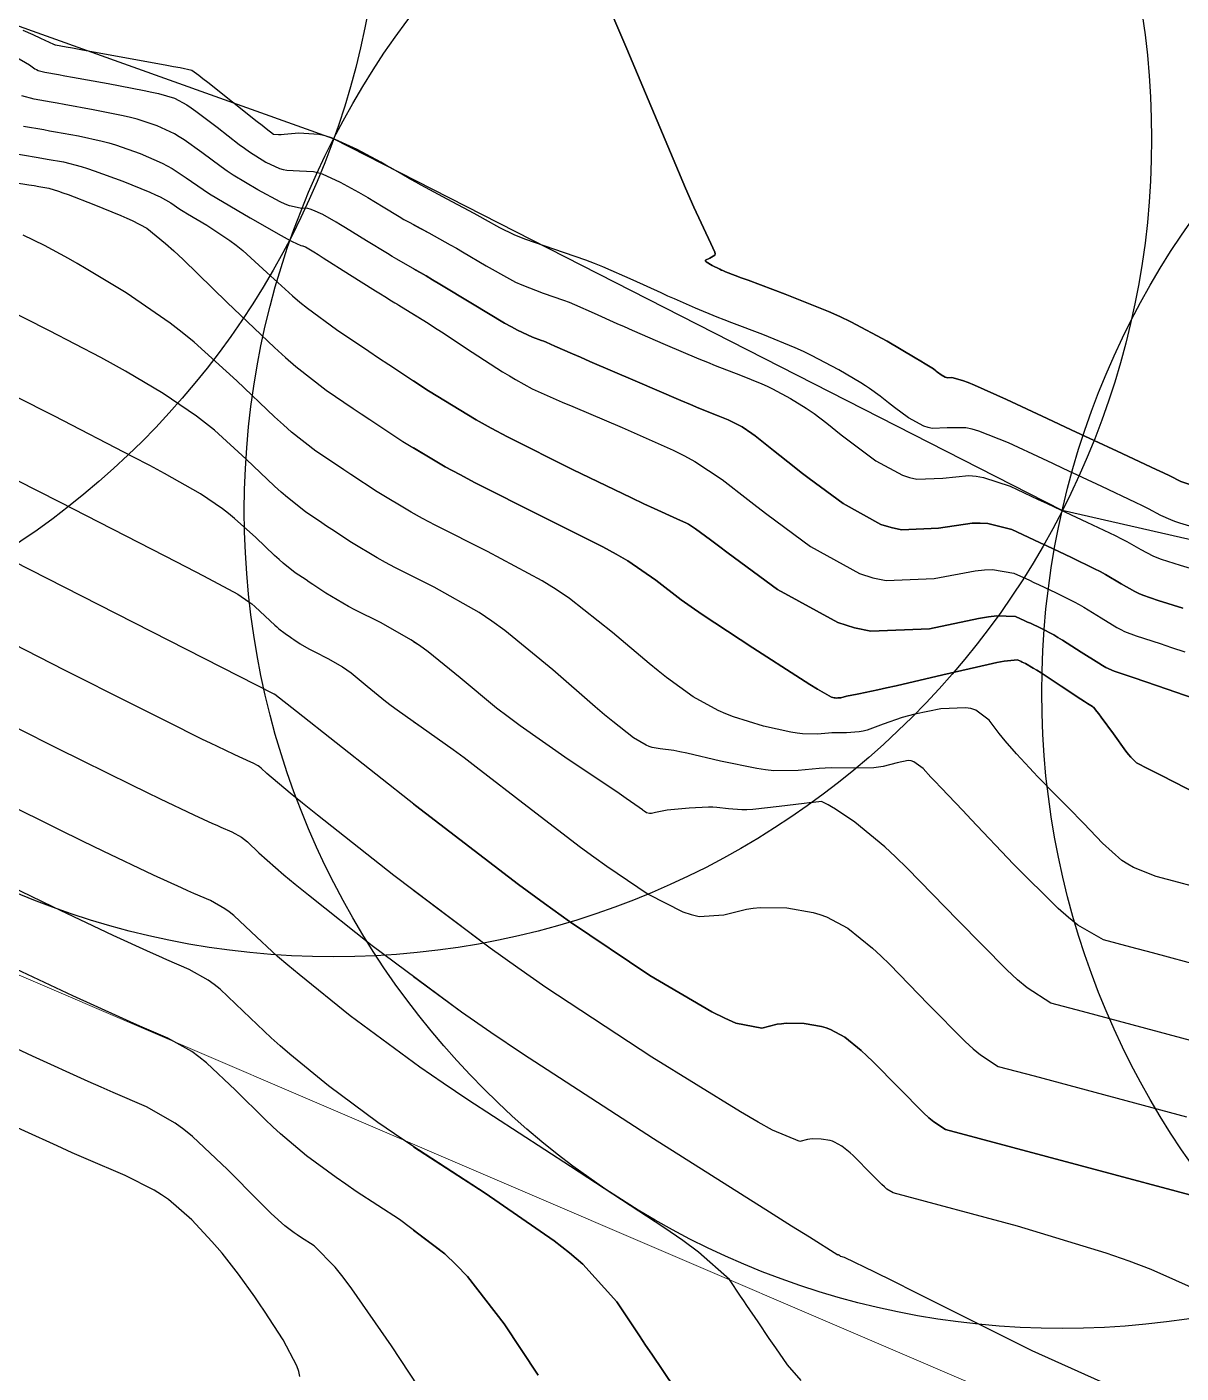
# Model space of a CAD drawing. Header units: metres. Extents: x 837117 to 838477, y 1189012 to 1191015.
# Drawn here: x 837811.21 to 837852.13, y 1190155.92 to 1190203.65 of the extents above; entities that cross this region are included whole.
import ezdxf

# ---------------------------------------------------------------- set-up
doc = ezdxf.new("R2010")
doc.units = ezdxf.units.M
doc.header["$LTSCALE"] = 0.3
for name, color, linetype in [('CIRCULOS', 60, 'Continuous'), ('COTAS 10', 1, 'Continuous'), ('COTAS INT', 252, 'Continuous'), ('LINEA_DE_CEROS', 61, 'Continuous')]:
    doc.layers.add(name, color=color, linetype=linetype)
doc.layers.add('Linea_Tendencia', color=51, linetype='Continuous', lineweight=20)

msp = doc.modelspace()

# ---------------------------------------------------------------- linework, layer by layer
at = {"layer": 'CIRCULOS'}
for centre in [(837794.787, 1190209.464), (837822.087, 1190199.683), (837847.92, 1190186.504), (837876.194, 1190180.057)]:
    msp.add_circle(centre, 29, dxfattribs=at)
at = {"layer": 'COTAS 10'}
for points, elevation in [([(837852.404, 1190187.442), (837852.124, 1190187.542), (837851.734, 1190187.735), (837851.513, 1190187.84), (837851.244, 1190187.967), (837849.868, 1190188.611), (837848.236, 1190189.372), (837847.806, 1190189.572), (837847.386, 1190189.769), (837845.946, 1190190.442), (837844.809, 1190190.954), (837844.58, 1190191.049), (837844.387, 1190191.123), (837844.001, 1190191.222), (837843.856, 1190191.216), (837843.815, 1190191.224), (837843.774, 1190191.237), (837843.625, 1190191.319), (837843.492, 1190191.418), (837843.461, 1190191.442), (837843.432, 1190191.464), (837843.351, 1190191.529), (837843.061, 1190191.711), (837842.901, 1190191.808), (837842.706, 1190191.924), (837841.715, 1190192.507), (837840.42, 1190193.197), (837840.034, 1190193.381), (837839.635, 1190193.561), (837838.094, 1190194.183), (837836.784, 1190194.669), (837836.532, 1190194.763), (837836.326, 1190194.84), (837835.981, 1190194.969), (837835.888, 1190195.012), (837835.841, 1190195.034), (837835.785, 1190195.06), (837835.508, 1190195.189), (837835.291, 1190195.324), (837835.274, 1190195.354), (837835.274, 1190195.381), (837835.428, 1190195.449), (837835.599, 1190195.558), (837835.611, 1190195.611), (837835.607, 1190195.673), (837835.464, 1190195.977), (837834.859, 1190197.259), (837834.564, 1190197.937), (837834.214, 1190198.755), (837832.487, 1190202.877), (837830.727, 1190206.992)], 1700), ([(837830.727, 1190206.992), (837832.487, 1190202.877), (837834.214, 1190198.755), (837834.564, 1190197.937), (837834.859, 1190197.259), (837835.464, 1190195.977), (837835.607, 1190195.673), (837835.611, 1190195.611), (837835.599, 1190195.558), (837835.428, 1190195.449), (837835.274, 1190195.381), (837835.274, 1190195.354), (837835.291, 1190195.324), (837835.508, 1190195.189), (837835.785, 1190195.06), (837835.841, 1190195.034), (837835.888, 1190195.012), (837835.981, 1190194.969), (837836.326, 1190194.84), (837836.532, 1190194.763), (837836.784, 1190194.669), (837838.094, 1190194.183), (837839.635, 1190193.561), (837840.034, 1190193.381), (837840.42, 1190193.197), (837841.715, 1190192.507), (837842.706, 1190191.924), (837842.901, 1190191.808), (837843.061, 1190191.711), (837843.351, 1190191.529), (837843.432, 1190191.464), (837843.461, 1190191.442), (837843.492, 1190191.418), (837843.625, 1190191.319), (837843.774, 1190191.237), (837843.815, 1190191.224), (837843.856, 1190191.216), (837844.001, 1190191.222), (837844.387, 1190191.123), (837844.58, 1190191.049), (837844.809, 1190190.954), (837845.946, 1190190.442), (837847.386, 1190189.769), (837847.806, 1190189.572), (837848.236, 1190189.372), (837849.868, 1190188.611), (837851.244, 1190187.967), (837851.513, 1190187.84), (837851.734, 1190187.735), (837852.124, 1190187.542), (837852.404, 1190187.442)], 1700), ([(837810.716, 1190199.172), (837811.545, 1190199.035), (837811.746, 1190199.001), (837811.935, 1190198.969), (837812.515, 1190198.867), (837813.14, 1190198.706), (837813.357, 1190198.637), (837813.594, 1190198.557), (837814.612, 1190198.18), (837815.569, 1190197.79), (837815.768, 1190197.703), (837815.939, 1190197.624), (837816.317, 1190197.412), (837816.629, 1190197.198), (837816.758, 1190197.117), (837816.905, 1190197.027), (837817.589, 1190196.626), (837818.405, 1190196.087), (837818.635, 1190195.91), (837818.867, 1190195.722), (837819.722, 1190194.944), (837820.628, 1190194.116), (837820.892, 1190193.895), (837821.162, 1190193.679), (837822.187, 1190192.93), (837823.335, 1190192.157), (837823.682, 1190191.925), (837824.042, 1190191.685), (837825.449, 1190190.754), (837827.139, 1190189.728), (837827.677, 1190189.428), (837828.246, 1190189.121), (837830.556, 1190187.957), (837832.649, 1190186.953), (837833.082, 1190186.748), (837833.452, 1190186.574), (837834.255, 1190186.207), (837834.593, 1190186.056), (837834.669, 1190186.018), (837834.737, 1190185.981), (837834.918, 1190185.862), (837835.444, 1190185.466), (837835.729, 1190185.254), (837836.075, 1190184.998), (837837.83, 1190183.706), (837839.965, 1190182.532), (837840.551, 1190182.35), (837841.134, 1190182.23), (837843.219, 1190182.316), (837844.946, 1190182.681), (837845.302, 1190182.738), (837845.606, 1190182.776), (837846.265, 1190182.753), (837846.595, 1190182.599), (837846.691, 1190182.554), (837846.79, 1190182.508), (837847.163, 1190182.334), (837847.618, 1190182.095), (837847.768, 1190182.008), (837847.928, 1190181.911), (837848.591, 1190181.489), (837849.216, 1190181.092), (837849.351, 1190181.011), (837849.471, 1190180.944), (837849.766, 1190180.807), (837850.468, 1190180.574), (837850.843, 1190180.445), (837851.298, 1190180.289), (837853.593, 1190179.494)], 1710), ([(837853.593, 1190179.494), (837851.298, 1190180.289), (837850.843, 1190180.445), (837850.468, 1190180.574), (837849.766, 1190180.807), (837849.471, 1190180.944), (837849.351, 1190181.011), (837849.216, 1190181.092), (837848.591, 1190181.489), (837847.928, 1190181.911), (837847.768, 1190182.008), (837847.618, 1190182.095), (837847.163, 1190182.334), (837846.79, 1190182.508), (837846.691, 1190182.554), (837846.595, 1190182.599), (837846.265, 1190182.753), (837845.606, 1190182.776), (837845.302, 1190182.738), (837844.946, 1190182.681), (837843.219, 1190182.316), (837841.134, 1190182.23), (837840.551, 1190182.35), (837839.965, 1190182.532), (837837.83, 1190183.706), (837836.075, 1190184.998), (837835.729, 1190185.254), (837835.444, 1190185.466), (837834.918, 1190185.862), (837834.737, 1190185.981), (837834.669, 1190186.018), (837834.593, 1190186.056), (837834.255, 1190186.207), (837833.452, 1190186.574), (837833.082, 1190186.748), (837832.649, 1190186.953), (837830.556, 1190187.957), (837828.246, 1190189.121), (837827.677, 1190189.428), (837827.139, 1190189.728), (837825.449, 1190190.754), (837824.923, 1190191.102)], 1710), ([(837808.585, 1190188.733), (837812.371, 1190186.816), (837816.108, 1190184.902), (837816.855, 1190184.516), (837817.478, 1190184.192), (837818.687, 1190183.542), (837819.077, 1190183.275), (837819.184, 1190183.193), (837819.289, 1190183.107), (837819.665, 1190182.766), (837819.997, 1190182.448), (837820.076, 1190182.378), (837820.149, 1190182.314), (837820.363, 1190182.146), (837820.553, 1190182.018), (837820.611, 1190181.979), (837820.671, 1190181.939), (837820.904, 1190181.785), (837821.204, 1190181.605), (837821.306, 1190181.55), (837821.416, 1190181.491), (837821.879, 1190181.26), (837822.407, 1190180.959), (837822.557, 1190180.857), (837822.71, 1190180.747), (837823.277, 1190180.284), (837823.922, 1190179.749), (837824.125, 1190179.595), (837824.338, 1190179.437), (837825.191, 1190178.842), (837826.327, 1190178.036), (837826.718, 1190177.745), (837827.142, 1190177.424), (837828.95, 1190176.021), (837830.839, 1190174.572), (837831.315, 1190174.223), (837831.77, 1190173.896), (837833.244, 1190172.904), (837834.469, 1190172.277), (837834.769, 1190172.181), (837835.05, 1190172.118), (837835.923, 1190172.171), (837836.728, 1190172.373), (837836.966, 1190172.405), (837837.212, 1190172.426), (837838.156, 1190172.414), (837839.09, 1190172.255), (837839.329, 1190172.183), (837839.559, 1190172.098), (837840.32, 1190171.694), (837841.187, 1190170.988), (837841.483, 1190170.714), (837841.805, 1190170.406), (837843.171, 1190169.009), (837844.48, 1190167.684), (837844.765, 1190167.422), (837845.017, 1190167.205), (837845.65, 1190166.799), (837846.926, 1190166.458), (837852.326, 1190165.014)], 1720), ([(837824.923, 1190179.029), (837825.191, 1190178.842), (837826.327, 1190178.036), (837826.718, 1190177.745), (837827.142, 1190177.424), (837828.95, 1190176.021), (837830.839, 1190174.572), (837831.315, 1190174.223), (837831.77, 1190173.896), (837833.244, 1190172.904), (837834.469, 1190172.277), (837834.769, 1190172.181), (837835.05, 1190172.118), (837835.923, 1190172.171), (837836.728, 1190172.373), (837836.966, 1190172.405), (837837.212, 1190172.426), (837838.156, 1190172.414), (837839.09, 1190172.255), (837839.329, 1190172.183), (837839.559, 1190172.098), (837840.32, 1190171.694), (837841.187, 1190170.988), (837841.483, 1190170.714), (837841.805, 1190170.406), (837843.171, 1190169.009), (837844.48, 1190167.684), (837844.765, 1190167.422), (837845.017, 1190167.205), (837845.65, 1190166.799), (837846.926, 1190166.458), (837852.326, 1190165.014)], 1720), ([(837834.177, 1190155.406), (837833.372, 1190156.589), (837833.149, 1190156.919), (837832.927, 1190157.25), (837832.126, 1190158.454), (837830.924, 1190159.781), (837830.448, 1190160.19), (837829.911, 1190160.616), (837827.455, 1190162.306), (837824.863, 1190163.988), (837824.241, 1190164.41), (837823.659, 1190164.813), (837821.902, 1190166.111), (837820.533, 1190167.231), (837820.196, 1190167.523), (837819.878, 1190167.806), (837818.884, 1190168.76), (837818.059, 1190169.535), (837817.847, 1190169.705), (837817.643, 1190169.855), (837816.97, 1190170.239), (837816.175, 1190170.579), (837815.895, 1190170.702), (837815.59, 1190170.839), (837814.269, 1190171.436), (837812.154, 1190172.441), (837811.347, 1190172.833), (837810.444, 1190173.275)], 1730), ([(837824.923, 1190163.949), (837827.455, 1190162.306), (837829.911, 1190160.616), (837830.448, 1190160.19), (837830.924, 1190159.781), (837832.126, 1190158.454), (837832.927, 1190157.25), (837833.149, 1190156.919), (837833.372, 1190156.589), (837834.177, 1190155.406)], 1730)]:
    msp.add_lwpolyline(points, dxfattribs=dict(at, elevation=elevation))
at = {"layer": 'COTAS INT'}
for points, elevation in [([(837852.877, 1190185.825), (837852.083, 1190186.062), (837851.913, 1190186.119), (837851.766, 1190186.172), (837851.418, 1190186.331), (837850.972, 1190186.571), (837850.764, 1190186.674), (837850.519, 1190186.793), (837849.327, 1190187.356), (837847.947, 1190187.999), (837847.583, 1190188.169), (837847.228, 1190188.335), (837846.01, 1190188.904), (837844.968, 1190189.319), (837844.724, 1190189.387), (837844.499, 1190189.435), (837843.845, 1190189.441), (837843.311, 1190189.419), (837843.162, 1190189.45), (837843.013, 1190189.496), (837842.466, 1190189.797), (837841.977, 1190190.16), (837841.864, 1190190.247), (837841.759, 1190190.327), (837841.46, 1190190.565), (837841.091, 1190190.828), (837840.943, 1190190.924), (837840.775, 1190191.03), (837840, 1190191.495), (837839.035, 1190192.009), (837838.747, 1190192.146), (837838.45, 1190192.28), (837837.302, 1190192.744), (837836.202, 1190193.159), (837835.934, 1190193.263), (837835.683, 1190193.362), (837834.913, 1190193.68), (837834.171, 1190194.007), (837833.938, 1190194.112), (837833.694, 1190194.224), (837832.712, 1190194.678), (837831.635, 1190195.149), (837831.331, 1190195.27), (837831.025, 1190195.387), (837829.896, 1190195.779), (837828.905, 1190196.117), (837828.685, 1190196.2), (837828.488, 1190196.279), (837827.976, 1190196.528), (837827.472, 1190196.819), (837827.282, 1190196.924), (837827.069, 1190197.041), (837826.115, 1190197.552), (837825.191, 1190198.046), (837824.997, 1190198.152), (837824.83, 1190198.244), (837824.446, 1190198.464), (837824.086, 1190198.673), (837823.933, 1190198.758), (837823.756, 1190198.856), (837822.925, 1190199.307), (837822.011, 1190199.717), (837821.782, 1190199.789), (837821.563, 1190199.843), (837820.858, 1190199.887), (837820.331, 1190199.835), (837820.225, 1190199.828), (837820.136, 1190199.825), (837819.956, 1190199.842), (837819.691, 1190200.042), (837819.548, 1190200.154), (837819.375, 1190200.291), (837818.5, 1190200.988), (837817.626, 1190201.683), (837817.455, 1190201.817), (837817.313, 1190201.927), (837817.056, 1190202.114), (837816.645, 1190202.198), (837816.407, 1190202.244), (837816.116, 1190202.298), (837814.615, 1190202.574), (837813.121, 1190202.846), (837812.834, 1190202.898), (837812.602, 1190202.94), (837812.221, 1190203.009), (837812.199, 1190203.015), (837812.193, 1190203.018), (837812.188, 1190203.021), (837812.17, 1190203.034), (837811.712, 1190203.245), (837811.429, 1190203.372), (837811.079, 1190203.529)], 1702), ([(837810.795, 1190202.611), (837811.309, 1190202.311), (837811.497, 1190202.171), (837811.554, 1190202.141), (837811.613, 1190202.114), (837811.844, 1190202.05), (837812.338, 1190201.964), (837812.562, 1190201.924), (837812.825, 1190201.877), (837814.09, 1190201.647), (837815.372, 1190201.4), (837815.645, 1190201.342), (837815.882, 1190201.288), (837816.445, 1190201.13), (837816.877, 1190200.893), (837817.033, 1190200.789), (837817.205, 1190200.668), (837817.954, 1190200.094), (837818.737, 1190199.49), (837818.929, 1190199.35), (837819.11, 1190199.222), (837819.678, 1190198.858), (837820.166, 1190198.637), (837820.297, 1190198.6), (837820.426, 1190198.572), (837820.88, 1190198.557), (837821.369, 1190198.527), (837821.521, 1190198.49), (837821.68, 1190198.44), (837822.315, 1190198.155), (837822.965, 1190197.796), (837823.134, 1190197.699), (837823.297, 1190197.604), (837823.848, 1190197.269), (837824.411, 1190196.93), (837824.582, 1190196.831), (837824.76, 1190196.73), (837825.458, 1190196.35), (837826.221, 1190195.932), (837826.439, 1190195.807), (837826.661, 1190195.679), (837827.49, 1190195.182), (837828.318, 1190194.717), (837828.539, 1190194.608), (837828.757, 1190194.507), (837829.515, 1190194.216), (837830.24, 1190193.964), (837830.436, 1190193.889), (837830.632, 1190193.811), (837831.323, 1190193.509), (837832.123, 1190193.144), (837832.388, 1190193.026), (837832.67, 1190192.901), (837833.844, 1190192.391), (837835.041, 1190191.885), (837835.337, 1190191.764), (837835.619, 1190191.65), (837836.51, 1190191.304), (837837.265, 1190190.999), (837837.46, 1190190.911), (837837.65, 1190190.821), (837838.284, 1190190.483), (837838.843, 1190190.136), (837838.986, 1190190.04), (837839.122, 1190189.944), (837839.569, 1190189.601), (837840.086, 1190189.19), (837840.266, 1190189.052), (837840.463, 1190188.902), (837841.307, 1190188.274), (837842.251, 1190187.755), (837842.509, 1190187.675), (837842.767, 1190187.622), (837843.689, 1190187.659), (837844.611, 1190187.746), (837844.869, 1190187.725), (837845.128, 1190187.683), (837846.073, 1190187.367), (837847.069, 1190186.901), (837847.36, 1190186.765), (837847.658, 1190186.626), (837848.786, 1190186.1), (837849.794, 1190185.618), (837850.015, 1190185.507), (837850.211, 1190185.406), (837850.711, 1190185.121), (837851.129, 1190184.902), (837851.273, 1190184.842), (837851.43, 1190184.782), (837852.099, 1190184.57), (837853.006, 1190184.296)], 1704), ([(837852.198, 1190183.042), (837851.321, 1190183.316), (837850.777, 1190183.503), (837850.632, 1190183.565), (837850.491, 1190183.632), (837850.005, 1190183.91), (837849.45, 1190184.241), (837849.266, 1190184.341), (837849.069, 1190184.444), (837848.245, 1190184.845), (837847.368, 1190185.254), (837847.137, 1190185.362), (837846.911, 1190185.467), (837846.137, 1190185.829), (837845.287, 1190186.047), (837845.013, 1190186.063), (837844.722, 1190186.058), (837843.532, 1190185.878), (837842.223, 1190185.825), (837841.857, 1190185.9), (837841.489, 1190186.014), (837840.148, 1190186.752), (837838.948, 1190187.644), (837838.669, 1190187.856), (837838.412, 1190188.053), (837837.678, 1190188.638), (837837.153, 1190189.061), (837837.028, 1190189.156), (837836.912, 1190189.242), (837836.568, 1190189.471), (837836.264, 1190189.633), (837836.174, 1190189.676), (837836.08, 1190189.718), (837835.718, 1190189.864), (837835.036, 1190190.14), (837834.74, 1190190.264), (837834.398, 1190190.408), (837832.776, 1190191.102), (837831.169, 1190191.796), (837830.837, 1190191.94), (837830.553, 1190192.064), (837829.934, 1190192.34), (837829.628, 1190192.473), (837829.542, 1190192.508), (837829.454, 1190192.541), (837829.133, 1190192.653), (837828.609, 1190192.898), (837828.393, 1190193.015), (837828.147, 1190193.154), (837827.005, 1190193.837), (837825.85, 1190194.538), (837825.597, 1190194.69), (837825.373, 1190194.823), (837824.8, 1190195.148), (837824.328, 1190195.414), (837824.167, 1190195.51), (837823.992, 1190195.615), (837823.25, 1190196.075), (837822.509, 1190196.534), (837822.335, 1190196.64), (837822.174, 1190196.736), (837821.705, 1190197.003), (837821.35, 1190197.162), (837821.261, 1190197.19), (837821.176, 1190197.211), (837820.902, 1190197.228), (837820.521, 1190197.309), (837820.368, 1190197.371), (837820.195, 1190197.449), (837819.401, 1190197.873), (837818.53, 1190198.401), (837818.31, 1190198.545), (837818.098, 1190198.689), (837817.409, 1190199.2), (837816.783, 1190199.653), (837816.611, 1190199.76), (837816.441, 1190199.859), (837815.834, 1190200.147), (837815.12, 1190200.378), (837814.882, 1190200.44), (837814.628, 1190200.502), (837813.565, 1190200.72), (837812.528, 1190200.907), (837812.29, 1190200.95), (837812.074, 1190200.988), (837811.468, 1190201.091), (837811.028, 1190201.213)], 1706), ([(837811.092, 1190200.131), (837811.809, 1190200.011), (837812.018, 1190199.975), (837812.232, 1190199.938), (837813.04, 1190199.794), (837813.884, 1190199.604), (837814.12, 1190199.539), (837814.357, 1190199.468), (837815.223, 1190199.163), (837816.005, 1190198.824), (837816.19, 1190198.731), (837816.361, 1190198.638), (837816.863, 1190198.306), (837817.46, 1190197.888), (837817.691, 1190197.741), (837817.95, 1190197.581), (837819.123, 1190196.888), (837820.225, 1190196.261), (837820.44, 1190196.142), (837820.616, 1190196.047), (837820.924, 1190195.899), (837820.982, 1190195.895), (837821, 1190195.891), (837821.019, 1190195.885), (837821.095, 1190195.851), (837821.383, 1190195.676), (837821.536, 1190195.58), (837821.721, 1190195.465), (837822.652, 1190194.88), (837823.574, 1190194.301), (837823.752, 1190194.189), (837823.897, 1190194.099), (837824.143, 1190193.946), (837824.261, 1190193.876), (837824.325, 1190193.836), (837824.403, 1190193.789), (837824.8, 1190193.546), (837825.433, 1190193.147), (837825.66, 1190193), (837825.91, 1190192.839), (837827, 1190192.125), (837828.078, 1190191.43), (837828.32, 1190191.279), (837828.538, 1190191.147), (837829.124, 1190190.823), (837829.873, 1190190.488), (837830.195, 1190190.35), (837830.567, 1190190.192), (837832.32, 1190189.456), (837834.127, 1190188.647), (837834.532, 1190188.443), (837834.895, 1190188.247), (837835.863, 1190187.611), (837836.767, 1190186.893), (837837.09, 1190186.646), (837837.445, 1190186.377), (837838.989, 1190185.229), (837840.727, 1190184.273), (837841.204, 1190184.125), (837841.678, 1190184.027), (837843.376, 1190184.097), (837844.834, 1190184.37), (837845.158, 1190184.4), (837845.447, 1190184.412), (837846.201, 1190184.291), (837846.753, 1190184.033), (837846.914, 1190183.958), (837847.079, 1190183.881), (837847.704, 1190183.59), (837848.343, 1190183.269), (837848.517, 1190183.174), (837848.689, 1190183.076), (837849.298, 1190182.7), (837849.853, 1190182.362), (837849.992, 1190182.288), (837850.124, 1190182.223), (837850.543, 1190182.061), (837851.389, 1190181.788), (837851.789, 1190181.653), (837852.261, 1190181.492)], 1708), ([(837810.34, 1190198.213), (837811.281, 1190198.059), (837811.475, 1190198.027), (837811.639, 1190198), (837811.989, 1190197.94), (837812.333, 1190197.833), (837812.492, 1190197.776), (837812.68, 1190197.707), (837813.59, 1190197.357), (837814.542, 1190196.968), (837814.756, 1190196.874), (837814.949, 1190196.786), (837815.464, 1190196.518), (837816.129, 1190195.974), (837816.416, 1190195.712), (837816.747, 1190195.402), (837818.316, 1190193.883), (837819.985, 1190192.291), (837820.38, 1190191.935), (837820.746, 1190191.617), (837821.823, 1190190.773), (837822.779, 1190190.129), (837823.068, 1190189.936), (837823.368, 1190189.736), (837824.54, 1190188.96), (837826.046, 1190188.058), (837826.556, 1190187.779), (837827.106, 1190187.486), (837829.431, 1190186.323), (837831.633, 1190185.214), (837832.105, 1190184.955), (837832.518, 1190184.718), (837833.516, 1190184.037), (837834.414, 1190183.337), (837834.763, 1190183.089), (837835.157, 1190182.816), (837836.945, 1190181.633), (837838.635, 1190180.55), (837838.967, 1190180.341), (837839.24, 1190180.172), (837839.735, 1190179.888), (837839.831, 1190179.866), (837839.853, 1190179.863), (837839.873, 1190179.86), (837839.925, 1190179.859), (837839.964, 1190179.863), (837840.027, 1190179.863), (837840.072, 1190179.867), (837840.1, 1190179.873), (837840.156, 1190179.894), (837840.276, 1190179.926), (837840.331, 1190179.938), (837840.395, 1190179.951), (837840.704, 1190180.007), (837841.386, 1190180.148), (837841.685, 1190180.216), (837842.033, 1190180.295), (837843.687, 1190180.682), (837845.288, 1190181.048), (837845.603, 1190181.113), (837845.861, 1190181.163), (837846.329, 1190181.216), (837846.437, 1190181.165), (837846.468, 1190181.151), (837846.5, 1190181.136), (837846.622, 1190181.079), (837846.893, 1190180.92), (837847.019, 1190180.841), (837847.167, 1190180.747), (837847.885, 1190180.278), (837848.578, 1190179.822), (837848.711, 1190179.734), (837848.818, 1190179.664), (837848.988, 1190179.553), (837848.995, 1190179.55), (837848.998, 1190179.549), (837849.003, 1190179.547), (837849.026, 1190179.54), (837849.151, 1190179.387), (837849.22, 1190179.295), (837849.304, 1190179.18), (837849.733, 1190178.584), (837850.179, 1190177.978), (837850.274, 1190177.857), (837850.357, 1190177.756), (837850.556, 1190177.56), (837850.964, 1190177.35), (837851.18, 1190177.24), (837851.44, 1190177.107), (837852.749, 1190176.44)], 1712), ([(837852.877, 1190185.825), (837852.083, 1190186.062), (837851.913, 1190186.119), (837851.766, 1190186.172), (837851.418, 1190186.331), (837850.972, 1190186.571), (837850.764, 1190186.674), (837850.519, 1190186.793), (837849.327, 1190187.356), (837847.947, 1190187.999), (837847.583, 1190188.169), (837847.228, 1190188.335), (837846.01, 1190188.904), (837844.968, 1190189.319), (837844.724, 1190189.387), (837844.499, 1190189.435), (837843.845, 1190189.441), (837843.311, 1190189.419), (837843.162, 1190189.45), (837843.013, 1190189.496), (837842.466, 1190189.797), (837841.977, 1190190.16), (837841.864, 1190190.247), (837841.759, 1190190.327), (837841.46, 1190190.565), (837841.091, 1190190.828), (837840.943, 1190190.924), (837840.775, 1190191.03), (837840, 1190191.495), (837839.035, 1190192.009), (837838.747, 1190192.146), (837838.45, 1190192.28), (837837.302, 1190192.744), (837836.202, 1190193.159), (837835.934, 1190193.263), (837835.683, 1190193.362), (837834.913, 1190193.68), (837834.171, 1190194.007), (837833.938, 1190194.112), (837833.694, 1190194.224), (837832.712, 1190194.678), (837831.635, 1190195.149), (837831.331, 1190195.27), (837831.025, 1190195.387), (837829.896, 1190195.779), (837828.905, 1190196.117), (837828.685, 1190196.2), (837828.488, 1190196.279), (837827.976, 1190196.528), (837827.472, 1190196.819), (837827.282, 1190196.924), (837827.069, 1190197.041), (837826.115, 1190197.552), (837825.191, 1190198.046), (837824.997, 1190198.152), (837824.923, 1190198.193)], 1702), ([(837852.494, 1190173.197), (837852.056, 1190173.314), (837851.244, 1190173.531), (837850.45, 1190173.845), (837850.241, 1190173.966), (837850.038, 1190174.101), (837849.342, 1190174.711), (837848.68, 1190175.406), (837848.497, 1190175.596), (837848.315, 1190175.784), (837847.66, 1190176.45), (837847.053, 1190177.068), (837846.902, 1190177.226), (837846.757, 1190177.378), (837846.295, 1190177.877), (837845.894, 1190178.341), (837845.788, 1190178.471), (837845.685, 1190178.601), (837845.328, 1190179.077), (837844.856, 1190179.43), (837844.68, 1190179.483), (837844.484, 1190179.516), (837843.613, 1190179.473), (837842.691, 1190179.286), (837842.464, 1190179.228), (837842.249, 1190179.167), (837841.571, 1190178.927), (837841.007, 1190178.723), (837840.863, 1190178.686), (837840.724, 1190178.656), (837840.27, 1190178.619), (837839.857, 1190178.622), (837839.745, 1190178.619), (837839.634, 1190178.613), (837839.243, 1190178.575), (837838.715, 1190178.589), (837838.517, 1190178.615), (837838.298, 1190178.652), (837837.324, 1190178.865), (837836.262, 1190179.194), (837835.988, 1190179.303), (837835.722, 1190179.42), (837834.834, 1190179.907), (837833.89, 1190180.583), (837833.589, 1190180.82), (837833.271, 1190181.078), (837831.979, 1190182.188), (837830.445, 1190183.388), (837829.974, 1190183.703), (837829.483, 1190184.01), (837827.543, 1190185.057), (837825.684, 1190185.988), (837825.243, 1190186.221), (837824.835, 1190186.445), (837823.631, 1190187.166), (837822.694, 1190187.787), (837822.454, 1190187.946), (837822.222, 1190188.101), (837821.458, 1190188.617), (837820.596, 1190189.291), (837820.304, 1190189.546), (837819.988, 1190189.83), (837818.653, 1190191.104), (837817.146, 1190192.474), (837816.722, 1190192.819), (837816.295, 1190193.15), (837814.727, 1190194.222), (837813.317, 1190195.074), (837812.99, 1190195.266), (837812.69, 1190195.44), (837811.834, 1190195.909), (837811.078, 1190196.272)], 1714), ([(837824.923, 1190196.641), (837825.458, 1190196.35), (837826.221, 1190195.932), (837826.439, 1190195.807), (837826.661, 1190195.679), (837827.49, 1190195.182), (837828.318, 1190194.717), (837828.539, 1190194.608), (837828.757, 1190194.507), (837829.515, 1190194.216), (837830.24, 1190193.964), (837830.436, 1190193.889), (837830.632, 1190193.811), (837831.323, 1190193.509), (837832.123, 1190193.144), (837832.388, 1190193.026), (837832.67, 1190192.901), (837833.844, 1190192.391), (837835.041, 1190191.885), (837835.337, 1190191.764), (837835.619, 1190191.65), (837836.51, 1190191.304), (837837.265, 1190190.999), (837837.46, 1190190.911), (837837.65, 1190190.821), (837838.284, 1190190.483), (837838.843, 1190190.136), (837838.986, 1190190.04), (837839.122, 1190189.944), (837839.569, 1190189.601), (837840.086, 1190189.19), (837840.266, 1190189.052), (837840.463, 1190188.902), (837841.307, 1190188.274), (837842.251, 1190187.755), (837842.509, 1190187.675), (837842.767, 1190187.622), (837843.689, 1190187.659), (837844.611, 1190187.746), (837844.869, 1190187.725), (837845.128, 1190187.683), (837846.073, 1190187.367), (837847.069, 1190186.901), (837847.36, 1190186.765), (837847.658, 1190186.626), (837848.786, 1190186.1), (837849.794, 1190185.618), (837850.015, 1190185.507), (837850.211, 1190185.406), (837850.711, 1190185.121), (837851.129, 1190184.902), (837851.273, 1190184.842), (837851.43, 1190184.782), (837852.099, 1190184.57), (837853.006, 1190184.296)], 1704), ([(837824.923, 1190195.078), (837825.373, 1190194.823), (837825.597, 1190194.69), (837825.85, 1190194.538), (837827.005, 1190193.837), (837828.147, 1190193.154), (837828.393, 1190193.015), (837828.609, 1190192.898), (837829.133, 1190192.653), (837829.454, 1190192.541), (837829.542, 1190192.508), (837829.628, 1190192.473), (837829.934, 1190192.34), (837830.553, 1190192.064), (837830.837, 1190191.94), (837831.169, 1190191.796), (837832.776, 1190191.102), (837834.398, 1190190.408), (837834.74, 1190190.264), (837835.036, 1190190.14), (837835.718, 1190189.864), (837836.08, 1190189.718), (837836.174, 1190189.676), (837836.264, 1190189.633), (837836.568, 1190189.471), (837836.912, 1190189.242), (837837.028, 1190189.156), (837837.153, 1190189.061), (837837.678, 1190188.638), (837838.412, 1190188.053), (837838.669, 1190187.856), (837838.948, 1190187.644), (837840.148, 1190186.752), (837841.489, 1190186.014), (837841.857, 1190185.9), (837842.223, 1190185.825), (837843.532, 1190185.878), (837844.722, 1190186.058), (837845.013, 1190186.063), (837845.287, 1190186.047), (837846.137, 1190185.829), (837846.911, 1190185.467), (837847.137, 1190185.362), (837847.368, 1190185.254), (837848.245, 1190184.845), (837849.069, 1190184.444), (837849.266, 1190184.341), (837849.45, 1190184.241), (837850.005, 1190183.91), (837850.491, 1190183.632), (837850.632, 1190183.565), (837850.777, 1190183.503), (837851.321, 1190183.316), (837852.198, 1190183.042)], 1706), ([(837852.952, 1190170.332), (837851.121, 1190170.822), (837850.346, 1190171.029), (837849.379, 1190171.287), (837848.471, 1190171.81), (837848.142, 1190172.075), (837847.78, 1190172.392), (837846.19, 1190173.972), (837844.696, 1190175.555), (837844.394, 1190175.874), (837844.14, 1190176.142), (837843.625, 1190176.679), (837843.405, 1190176.906), (837843.337, 1190176.979), (837843.266, 1190177.055), (837842.984, 1190177.364), (837842.658, 1190177.599), (837842.56, 1190177.629), (837842.459, 1190177.643), (837842.064, 1190177.564), (837841.572, 1190177.426), (837841.41, 1190177.403), (837841.236, 1190177.385), (837840.513, 1190177.375), (837839.729, 1190177.381), (837839.516, 1190177.374), (837839.305, 1190177.363), (837838.561, 1190177.291), (837837.693, 1190177.283), (837837.404, 1190177.312), (837837.095, 1190177.355), (837835.803, 1190177.622), (837834.606, 1190177.904), (837834.357, 1190177.956), (837834.143, 1190177.997), (837833.668, 1190178.052), (837833.375, 1190178.101), (837833.276, 1190178.139), (837833.17, 1190178.188), (837832.723, 1190178.451), (837831.982, 1190179.021), (837831.69, 1190179.264), (837831.362, 1190179.543), (837829.862, 1190180.855), (837828.157, 1190182.25), (837827.698, 1190182.58), (837827.244, 1190182.886), (837825.655, 1190183.791), (837824.261, 1190184.489), (837823.931, 1190184.664), (837823.625, 1190184.832), (837822.722, 1190185.372), (837822.019, 1190185.838), (837821.839, 1190185.957), (837821.666, 1190186.073), (837821.093, 1190186.46), (837820.447, 1190186.965), (837820.228, 1190187.156), (837819.991, 1190187.37), (837818.99, 1190188.324), (837817.861, 1190189.352), (837817.543, 1190189.61), (837817.222, 1190189.858), (837816.047, 1190190.662), (837814.704, 1190191.447), (837814.278, 1190191.683), (837813.829, 1190191.927), (837812.013, 1190192.878), (837810.247, 1190193.759)], 1716), ([(837824.923, 1190193.468), (837825.433, 1190193.147), (837825.66, 1190193), (837825.91, 1190192.839), (837827, 1190192.125), (837828.078, 1190191.43), (837828.32, 1190191.279), (837828.538, 1190191.147), (837829.124, 1190190.823), (837829.873, 1190190.488), (837830.195, 1190190.35), (837830.567, 1190190.192), (837832.32, 1190189.456), (837834.127, 1190188.647), (837834.532, 1190188.443), (837834.895, 1190188.247), (837835.863, 1190187.611), (837836.767, 1190186.893), (837837.09, 1190186.646), (837837.445, 1190186.377), (837838.989, 1190185.229), (837840.727, 1190184.273), (837841.204, 1190184.125), (837841.678, 1190184.027), (837843.376, 1190184.097), (837844.834, 1190184.37), (837845.158, 1190184.4), (837845.447, 1190184.412), (837846.201, 1190184.291), (837846.753, 1190184.033), (837846.914, 1190183.958), (837847.079, 1190183.881), (837847.704, 1190183.59), (837848.343, 1190183.269), (837848.517, 1190183.174), (837848.689, 1190183.076), (837849.298, 1190182.7), (837849.853, 1190182.362), (837849.992, 1190182.288), (837850.124, 1190182.223), (837850.543, 1190182.061), (837851.389, 1190181.788), (837851.789, 1190181.653), (837852.261, 1190181.492)], 1708), ([(837852.639, 1190167.673), (837848.636, 1190168.743), (837847.515, 1190169.043), (837846.673, 1190169.583), (837846.338, 1190169.871), (837845.958, 1190170.22), (837844.217, 1190171.982), (837842.422, 1190173.825), (837842.008, 1190174.226), (837841.631, 1190174.579), (837840.568, 1190175.456), (837839.883, 1190175.913), (837839.744, 1190176), (837839.626, 1190176.071), (837839.383, 1190176.185), (837839.092, 1190176.16), (837838.943, 1190176.143), (837838.765, 1190176.122), (837837.879, 1190176.008), (837836.948, 1190175.909), (837836.742, 1190175.897), (837836.559, 1190175.892), (837836.086, 1190175.929), (837835.675, 1190175.983), (837835.531, 1190175.988), (837835.373, 1190175.989), (837834.695, 1190175.957), (837834.048, 1190175.897), (837833.91, 1190175.88), (837833.79, 1190175.864), (837833.504, 1190175.804), (837833.352, 1190175.765), (837833.316, 1190175.762), (837833.283, 1190175.763), (837833.184, 1190175.792), (837833.094, 1190175.853), (837833.066, 1190175.873), (837833.037, 1190175.894), (837832.922, 1190175.983), (837832.461, 1190176.302), (837832.215, 1190176.469), (837831.916, 1190176.67), (837830.408, 1190177.678), (837828.697, 1190178.871), (837828.27, 1190179.187), (837827.864, 1190179.498), (837826.569, 1190180.57), (837825.433, 1190181.498), (837825.128, 1190181.719), (837824.826, 1190181.923), (837823.767, 1190182.525), (837822.838, 1190182.99), (837822.618, 1190183.107), (837822.415, 1190183.218), (837821.813, 1190183.579), (837821.345, 1190183.888), (837821.225, 1190183.968), (837821.11, 1190184.045), (837820.728, 1190184.303), (837820.298, 1190184.64), (837820.152, 1190184.767), (837819.994, 1190184.909), (837819.327, 1190185.545), (837818.575, 1190186.229), (837818.363, 1190186.402), (837818.15, 1190186.567), (837817.367, 1190187.102), (837816.091, 1190187.819), (837815.567, 1190188.099), (837814.969, 1190188.414), (837812.192, 1190189.847), (837809.416, 1190191.246)], 1718), ([(837852.749, 1190176.44), (837851.44, 1190177.107), (837851.18, 1190177.24), (837850.964, 1190177.35), (837850.556, 1190177.56), (837850.357, 1190177.756), (837850.274, 1190177.857), (837850.179, 1190177.978), (837849.733, 1190178.584), (837849.304, 1190179.18), (837849.22, 1190179.295), (837849.151, 1190179.387), (837849.026, 1190179.54), (837849.003, 1190179.547), (837848.998, 1190179.549), (837848.995, 1190179.55), (837848.988, 1190179.553), (837848.818, 1190179.664), (837848.711, 1190179.734), (837848.578, 1190179.822), (837847.885, 1190180.278), (837847.167, 1190180.747), (837847.019, 1190180.841), (837846.893, 1190180.92), (837846.622, 1190181.079), (837846.5, 1190181.136), (837846.468, 1190181.151), (837846.437, 1190181.165), (837846.329, 1190181.216), (837845.861, 1190181.163), (837845.603, 1190181.113), (837845.288, 1190181.048), (837843.687, 1190180.682), (837842.033, 1190180.295), (837841.685, 1190180.216), (837841.386, 1190180.148), (837840.704, 1190180.007), (837840.395, 1190179.951), (837840.331, 1190179.938), (837840.276, 1190179.926), (837840.156, 1190179.894), (837840.1, 1190179.873), (837840.072, 1190179.867), (837840.027, 1190179.863), (837839.964, 1190179.863), (837839.925, 1190179.859), (837839.873, 1190179.86), (837839.853, 1190179.863), (837839.831, 1190179.866), (837839.735, 1190179.888), (837839.24, 1190180.172), (837838.967, 1190180.341), (837838.635, 1190180.55), (837836.945, 1190181.633), (837835.157, 1190182.816), (837834.763, 1190183.089), (837834.414, 1190183.337), (837833.516, 1190184.037), (837832.518, 1190184.718), (837832.105, 1190184.955), (837831.633, 1190185.214), (837829.431, 1190186.323), (837827.106, 1190187.486), (837826.556, 1190187.779), (837826.046, 1190188.058), (837824.923, 1190188.73)], 1712), ([(837852.494, 1190173.197), (837852.056, 1190173.314), (837851.244, 1190173.531), (837850.45, 1190173.845), (837850.241, 1190173.966), (837850.038, 1190174.101), (837849.342, 1190174.711), (837848.68, 1190175.406), (837848.497, 1190175.596), (837848.315, 1190175.784), (837847.66, 1190176.45), (837847.053, 1190177.068), (837846.902, 1190177.226), (837846.757, 1190177.378), (837846.295, 1190177.877), (837845.894, 1190178.341), (837845.788, 1190178.471), (837845.685, 1190178.601), (837845.328, 1190179.077), (837844.856, 1190179.43), (837844.68, 1190179.483), (837844.484, 1190179.516), (837843.613, 1190179.473), (837842.691, 1190179.286), (837842.464, 1190179.228), (837842.249, 1190179.167), (837841.571, 1190178.927), (837841.007, 1190178.723), (837840.863, 1190178.686), (837840.724, 1190178.656), (837840.27, 1190178.619), (837839.857, 1190178.622), (837839.745, 1190178.619), (837839.634, 1190178.613), (837839.243, 1190178.575), (837838.715, 1190178.589), (837838.517, 1190178.615), (837838.298, 1190178.652), (837837.324, 1190178.865), (837836.262, 1190179.194), (837835.988, 1190179.303), (837835.722, 1190179.42), (837834.834, 1190179.907), (837833.89, 1190180.583), (837833.589, 1190180.82), (837833.271, 1190181.078), (837831.979, 1190182.188), (837830.445, 1190183.388), (837829.974, 1190183.703), (837829.483, 1190184.01), (837827.543, 1190185.057), (837825.684, 1190185.988), (837825.243, 1190186.221), (837824.923, 1190186.396)], 1714), ([(837857.925, 1190160.775), (837843.785, 1190164.555), (837843.362, 1190164.827), (837843.193, 1190164.972), (837843.001, 1190165.148), (837842.124, 1190166.035), (837841.209, 1190166.972), (837840.994, 1190167.178), (837840.795, 1190167.362), (837840.215, 1190167.835), (837839.705, 1190168.106), (837839.55, 1190168.162), (837839.39, 1190168.21), (837838.765, 1190168.317), (837838.132, 1190168.325), (837837.968, 1190168.311), (837837.808, 1190168.29), (837837.269, 1190168.154), (837836.351, 1190168.329), (837835.953, 1190168.503), (837835.491, 1190168.732), (837833.303, 1190170.015), (837830.449, 1190171.938), (837829.568, 1190172.57), (837828.647, 1190173.246), (837824.994, 1190176.047), (837820.765, 1190179.381), (837819.999, 1190179.986), (837819.997, 1190179.987), (837819.996, 1190179.988), (837819.994, 1190179.989), (837819.993, 1190179.989), (837819.99, 1190179.991), (837819.989, 1190179.991), (837819.981, 1190179.995), (837812.531, 1190183.795), (837807.747, 1190186.224)], 1722), ([(837852.952, 1190170.332), (837851.121, 1190170.822), (837850.346, 1190171.029), (837849.379, 1190171.287), (837848.471, 1190171.81), (837848.142, 1190172.075), (837847.78, 1190172.392), (837846.19, 1190173.972), (837844.696, 1190175.555), (837844.394, 1190175.874), (837844.14, 1190176.142), (837843.625, 1190176.679), (837843.405, 1190176.906), (837843.337, 1190176.979), (837843.266, 1190177.055), (837842.984, 1190177.364), (837842.658, 1190177.599), (837842.56, 1190177.629), (837842.459, 1190177.643), (837842.064, 1190177.564), (837841.572, 1190177.426), (837841.41, 1190177.403), (837841.236, 1190177.385), (837840.513, 1190177.375), (837839.729, 1190177.381), (837839.516, 1190177.374), (837839.305, 1190177.363), (837838.561, 1190177.291), (837837.693, 1190177.283), (837837.404, 1190177.312), (837837.095, 1190177.355), (837835.803, 1190177.622), (837834.606, 1190177.904), (837834.357, 1190177.956), (837834.143, 1190177.997), (837833.668, 1190178.052), (837833.375, 1190178.101), (837833.276, 1190178.139), (837833.17, 1190178.188), (837832.723, 1190178.451), (837831.982, 1190179.021), (837831.69, 1190179.264), (837831.362, 1190179.543), (837829.862, 1190180.855), (837828.157, 1190182.25), (837827.698, 1190182.58), (837827.244, 1190182.886), (837825.655, 1190183.791), (837824.923, 1190184.157)], 1716), ([(837853.692, 1190158.431), (837851.073, 1190159.593), (837850.288, 1190159.891), (837849.477, 1190160.178), (837846.332, 1190161.132), (837841.921, 1190162.311), (837841.706, 1190162.449), (837841.62, 1190162.523), (837841.523, 1190162.612), (837841.078, 1190163.062), (837840.613, 1190163.537), (837840.504, 1190163.642), (837840.403, 1190163.735), (837840.109, 1190163.975), (837839.85, 1190164.113), (837839.772, 1190164.141), (837839.691, 1190164.166), (837839.373, 1190164.22), (837839.052, 1190164.224), (837838.969, 1190164.217), (837838.888, 1190164.206), (837838.614, 1190164.137), (837837.652, 1190164.54), (837837.137, 1190164.826), (837836.513, 1190165.188), (837833.363, 1190167.127), (837829.616, 1190169.595), (837828.617, 1190170.29), (837827.634, 1190170.99), (837824.221, 1190173.563), (837821.519, 1190175.703), (837820.985, 1190176.131), (837820.543, 1190176.487), (837819.72, 1190177.18), (837819.513, 1190177.374), (837819.46, 1190177.417), (837819.409, 1190177.454), (837819.24, 1190177.551), (837819.04, 1190177.636), (837818.97, 1190177.667), (837818.893, 1190177.701), (837818.562, 1190177.851), (837817.964, 1190178.136), (837817.719, 1190178.256), (837817.44, 1190178.393), (837816.146, 1190179.035), (837814.114, 1190180.057), (837813.369, 1190180.434), (837812.545, 1190180.851), (837808.915, 1190182.699)], 1724), ([(837852.639, 1190167.673), (837848.636, 1190168.743), (837847.515, 1190169.043), (837846.673, 1190169.583), (837846.338, 1190169.871), (837845.958, 1190170.22), (837844.217, 1190171.982), (837842.422, 1190173.825), (837842.008, 1190174.226), (837841.631, 1190174.579), (837840.568, 1190175.456), (837839.883, 1190175.913), (837839.744, 1190176), (837839.626, 1190176.071), (837839.383, 1190176.185), (837839.092, 1190176.16), (837838.943, 1190176.143), (837838.765, 1190176.122), (837837.879, 1190176.008), (837836.948, 1190175.909), (837836.742, 1190175.897), (837836.559, 1190175.892), (837836.086, 1190175.929), (837835.675, 1190175.983), (837835.531, 1190175.988), (837835.373, 1190175.989), (837834.695, 1190175.957), (837834.048, 1190175.897), (837833.91, 1190175.88), (837833.79, 1190175.864), (837833.504, 1190175.804), (837833.352, 1190175.765), (837833.316, 1190175.762), (837833.283, 1190175.763), (837833.184, 1190175.792), (837833.094, 1190175.853), (837833.066, 1190175.873), (837833.037, 1190175.894), (837832.922, 1190175.983), (837832.461, 1190176.302), (837832.215, 1190176.469), (837831.916, 1190176.67), (837830.408, 1190177.678), (837828.697, 1190178.871), (837828.27, 1190179.187), (837827.864, 1190179.498), (837826.569, 1190180.57), (837825.433, 1190181.498), (837825.128, 1190181.719), (837824.923, 1190181.857)], 1718), ([(837809.393, 1190179.533), (837812.311, 1190178.074), (837814.893, 1190176.794), (837815.45, 1190176.521), (837815.938, 1190176.282), (837817.131, 1190175.713), (837817.792, 1190175.414), (837817.945, 1190175.345), (837818.085, 1190175.284), (837818.483, 1190175.113), (837818.82, 1190174.921), (837818.922, 1190174.846), (837819.028, 1190174.761), (837819.441, 1190174.373), (837820.322, 1190173.594), (837820.722, 1190173.262), (837821.191, 1190172.879), (837823.448, 1190171.079), (837826.62, 1190168.735), (837827.665, 1190168.009), (837828.783, 1190167.251), (837833.423, 1190164.239), (837837.535, 1190161.643), (837838.321, 1190161.148), (837838.953, 1190160.75), (837839.96, 1190160.121), (837839.968, 1190160.123), (837839.982, 1190160.123), (837839.991, 1190160.121), (837839.993, 1190160.121), (837839.996, 1190160.12), (837840.003, 1190160.116), (837840.012, 1190160.109), (837840.018, 1190160.103), (837840.031, 1190160.089), (837840.047, 1190160.073), (837840.056, 1190160.067), (837840.184, 1190160.033), (837841.263, 1190159.51), (837841.909, 1190159.189), (837842.705, 1190158.793), (837846.836, 1190156.725), (837851.493, 1190154.631)], 1726), ([(837838.662, 1190155.655), (837838.174, 1190156.219), (837837.76, 1190156.823), (837837.647, 1190156.988), (837837.534, 1190157.152), (837837.133, 1190157.738), (837836.736, 1190158.32), (837836.627, 1190158.483), (837836.517, 1190158.646), (837836.123, 1190159.239), (837835.019, 1190160.215), (837834.462, 1190160.62), (837833.797, 1190161.084), (837830.485, 1190163.243), (837826.84, 1190165.609), (837825.965, 1190166.202), (837825.147, 1190166.769), (837822.675, 1190168.595), (837820.862, 1190170.055), (837820.459, 1190170.392), (837820.1, 1190170.7), (837819.163, 1190171.567), (837818.543, 1190172.148), (837818.385, 1190172.275), (837818.232, 1190172.388), (837817.726, 1190172.676), (837817.13, 1190172.931), (837816.92, 1190173.024), (837816.691, 1190173.126), (837815.7, 1190173.575), (837813.912, 1190174.428), (837813.18, 1190174.785), (837812.346, 1190175.195), (837808.476, 1190177.113)], 1728), ([(837824.923, 1190176.103), (837824.994, 1190176.047), (837828.647, 1190173.246), (837829.568, 1190172.57), (837830.449, 1190171.938), (837833.303, 1190170.015), (837835.491, 1190168.732), (837835.953, 1190168.503), (837836.351, 1190168.329), (837837.269, 1190168.154), (837837.808, 1190168.29), (837837.968, 1190168.311), (837838.132, 1190168.325), (837838.765, 1190168.317), (837839.39, 1190168.21), (837839.55, 1190168.162), (837839.705, 1190168.106), (837840.215, 1190167.835), (837840.795, 1190167.362), (837840.994, 1190167.178), (837841.209, 1190166.972), (837842.124, 1190166.035), (837843.001, 1190165.148), (837843.193, 1190164.972), (837843.362, 1190164.827), (837843.785, 1190164.555), (837857.925, 1190160.775)], 1722), ([(837853.692, 1190158.431), (837851.073, 1190159.593), (837850.288, 1190159.891), (837849.477, 1190160.178), (837846.332, 1190161.132), (837841.921, 1190162.311), (837841.706, 1190162.449), (837841.62, 1190162.523), (837841.523, 1190162.612), (837841.078, 1190163.062), (837840.613, 1190163.537), (837840.504, 1190163.642), (837840.403, 1190163.735), (837840.109, 1190163.975), (837839.85, 1190164.113), (837839.772, 1190164.141), (837839.691, 1190164.166), (837839.373, 1190164.22), (837839.052, 1190164.224), (837838.969, 1190164.217), (837838.888, 1190164.206), (837838.614, 1190164.137), (837837.652, 1190164.54), (837837.137, 1190164.826), (837836.513, 1190165.188), (837833.363, 1190167.127), (837829.616, 1190169.595), (837828.617, 1190170.29), (837827.634, 1190170.99), (837824.923, 1190173.033)], 1724), ([(837829.336, 1190155.854), (837828.129, 1190157.669), (837826.828, 1190159.347), (837826.434, 1190159.759), (837826.025, 1190160.149), (837824.424, 1190161.368), (837822.886, 1190162.367), (837822.517, 1190162.617), (837822.172, 1190162.856), (837821.129, 1190163.627), (837820.204, 1190164.408), (837819.933, 1190164.653), (837819.657, 1190164.912), (837818.605, 1190165.954), (837817.574, 1190166.922), (837817.31, 1190167.134), (837817.055, 1190167.322), (837816.213, 1190167.801), (837815.22, 1190168.226), (837814.871, 1190168.381), (837814.489, 1190168.551), (837812.838, 1190169.298), (837810.627, 1190170.337)], 1732), ([(837824.923, 1190169.989), (837826.62, 1190168.735), (837827.665, 1190168.009), (837828.783, 1190167.251), (837833.423, 1190164.239), (837837.535, 1190161.643), (837838.321, 1190161.148), (837838.953, 1190160.75), (837839.96, 1190160.121), (837839.968, 1190160.123), (837839.982, 1190160.123), (837839.991, 1190160.121), (837839.993, 1190160.121), (837839.996, 1190160.12), (837840.003, 1190160.116), (837840.012, 1190160.109), (837840.018, 1190160.103), (837840.031, 1190160.089), (837840.047, 1190160.073), (837840.056, 1190160.067), (837840.184, 1190160.033), (837841.263, 1190159.51), (837841.909, 1190159.189), (837842.705, 1190158.793), (837846.836, 1190156.725), (837851.493, 1190154.631)], 1726), ([(837825.736, 1190154.472), (837824.133, 1190156.884), (837822.733, 1190158.913), (837822.42, 1190159.329), (837822.139, 1190159.682), (837821.394, 1190160.431), (837820.909, 1190160.746), (837820.793, 1190160.825), (837820.684, 1190160.9), (837820.356, 1190161.143), (837819.875, 1190161.584), (837819.671, 1190161.784), (837819.435, 1190162.018), (837818.326, 1190163.147), (837817.089, 1190164.309), (837816.772, 1190164.563), (837816.467, 1190164.789), (837815.456, 1190165.364), (837814.265, 1190165.874), (837813.846, 1190166.059), (837813.387, 1190166.263), (837811.407, 1190167.16), (837809.101, 1190168.234)], 1734), ([(837838.662, 1190155.655), (837838.174, 1190156.219), (837837.76, 1190156.823), (837837.647, 1190156.988), (837837.534, 1190157.152), (837837.133, 1190157.738), (837836.736, 1190158.32), (837836.627, 1190158.483), (837836.517, 1190158.646), (837836.123, 1190159.239), (837835.019, 1190160.215), (837834.462, 1190160.62), (837833.797, 1190161.084), (837830.485, 1190163.243), (837826.84, 1190165.609), (837825.965, 1190166.202), (837825.147, 1190166.769), (837824.923, 1190166.934)], 1728), ([(837820.886, 1190155.798), (837820.851, 1190155.976), (837820.786, 1190156.177), (837820.296, 1190157.105), (837819.634, 1190158.121), (837819.461, 1190158.378), (837819.292, 1190158.625), (837818.718, 1190159.429), (837818.132, 1190160.172), (837817.955, 1190160.381), (837817.772, 1190160.591), (837817.059, 1190161.36), (837816.238, 1190162.073), (837815.987, 1190162.248), (837815.727, 1190162.413), (837814.7, 1190162.927), (837813.31, 1190163.522), (837812.821, 1190163.738), (837812.286, 1190163.976), (837809.976, 1190165.022)], 1736), ([(837824.923, 1190160.988), (837826.025, 1190160.149), (837826.434, 1190159.759), (837826.828, 1190159.347), (837828.129, 1190157.669), (837829.336, 1190155.854)], 1732)]:
    msp.add_lwpolyline(points, dxfattribs=dict(at, elevation=elevation))
at = {"layer": 'LINEA_DE_CEROS'}
msp.add_lwpolyline([(838032.784, 1190109.009), (838005.825, 1190119.695), (837978.875, 1190130.405), (837951.796, 1190140.947), (837924.067, 1190149.437), (837903.256, 1190169.634), (837876.194, 1190180.057), (837847.92, 1190186.504), (837822.087, 1190199.683), (837794.787, 1190209.464), (837765.815, 1190210.89), (837737.105, 1190214.98), (837708.512, 1190210.135), (837679.945, 1190205.145), (837654.786, 1190190.722)], dxfattribs=at)
at = {"layer": 'Linea_Tendencia'}
msp.add_lwpolyline([(838041.852, 1190952.651), (838165.343, 1190589.154), (838075.416, 1190256.306), (838109.489, 1190042.064), (837622.868, 1190250.641), (837754.279, 1189827.032), (837723.495, 1189335.311)], dxfattribs=at)

doc.saveas('drawing.dxf')
